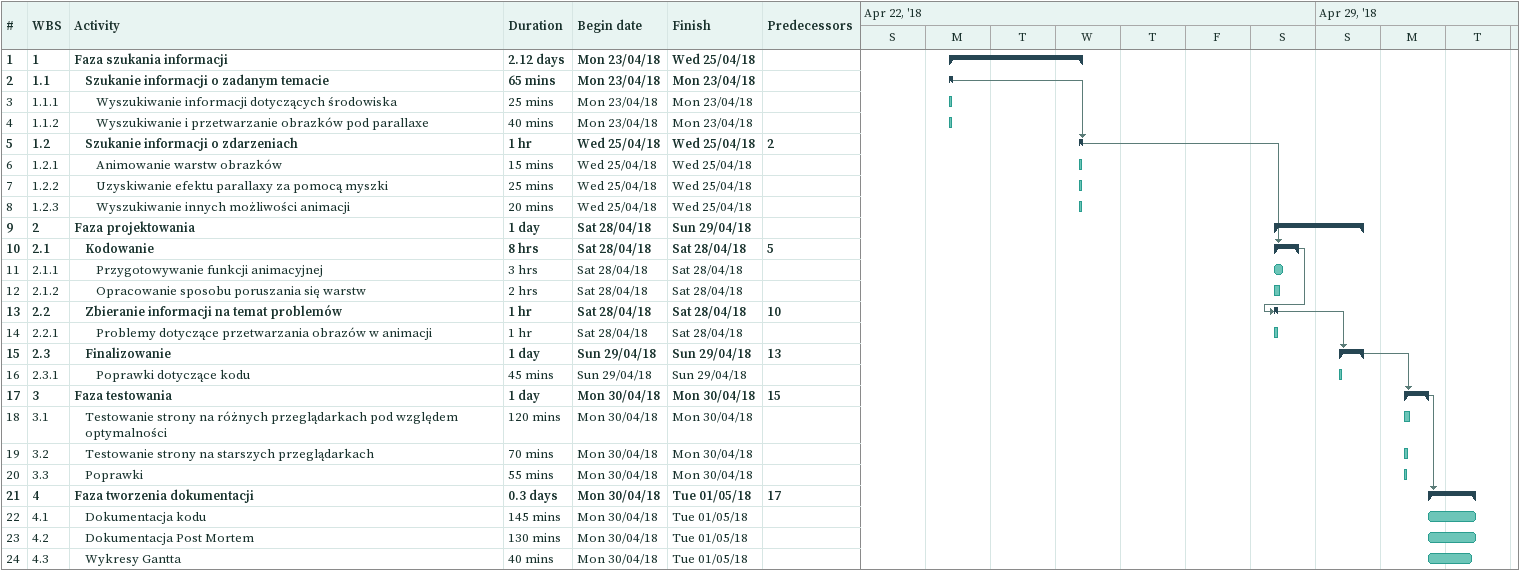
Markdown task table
| ID | WBS | Task | Duration | Start | Finish | Predecessors |
|---|---|---|---|---|---|---|
| 1 | 1 | **Faza szukania informacji** | 2.12d | 2018-04-23 | 2018-04-25 |  |
| 2 | 1.1 | **Szukanie informacji o zadanym temacie** | 65min | 2018-04-23 | 2018-04-23 |  |
| 3 | 1.1.1 | Wyszukiwanie informacji dotyczących środowiska | 25min | 2018-04-23 | 2018-04-23 |  |
| 4 | 1.1.2 | Wyszukiwanie i przetwarzanie obrazków pod parallaxe | 40min | 2018-04-23 | 2018-04-23 |  |
| 5 | 1.2 | **Szukanie informacji o zdarzeniach** | 1h | 2018-04-25 | 2018-04-25 | 2 |
| 6 | 1.2.1 | Animowanie warstw obrazków | 15min | 2018-04-25 | 2018-04-25 |  |
| 7 | 1.2.2 | Uzyskiwanie efektu parallaxy za pomocą myszki | 25min | 2018-04-25 | 2018-04-25 |  |
| 8 | 1.2.3 | Wyszukiwanie innych możliwości animacji | 20min | 2018-04-25 | 2018-04-25 |  |
| 9 | 2 | **Faza projektowania** | 1d | 2018-04-28 | 2018-04-29 |  |
| 10 | 2.1 | **Kodowanie** | 8h | 2018-04-28 | 2018-04-28 | 5 |
| 11 | 2.1.1 | Przygotowywanie funkcji animacyjnej | 3h | 2018-04-28 | 2018-04-28 |  |
| 12 | 2.1.2 | Opracowanie sposobu poruszania się warstw | 2h | 2018-04-28 | 2018-04-28 |  |
| 13 | 2.2 | **Zbieranie informacji na temat problemów** | 1h | 2018-04-28 | 2018-04-28 | 10 |
| 14 | 2.2.1 | Problemy dotyczące przetwarzania obrazów w animacji | 1h | 2018-04-28 | 2018-04-28 |  |
| 15 | 2.3 | **Finalizowanie** | 1d | 2018-04-29 | 2018-04-29 | 13 |
| 16 | 2.3.1 | Poprawki dotyczące kodu | 45min | 2018-04-29 | 2018-04-29 |  |
| 17 | 3 | **Faza testowania** | 1d | 2018-04-30 | 2018-04-30 | 15 |
| 18 | 3.1 | Testowanie strony na różnych przeglądarkach pod względem optymalności | 120min | 2018-04-30 | 2018-04-30 |  |
| 19 | 3.2 | Testowanie strony na starszych przeglądarkach | 70min | 2018-04-30 | 2018-04-30 |  |
| 20 | 3.3 | Poprawki | 55min | 2018-04-30 | 2018-04-30 |  |
| 21 | 4 | **Faza tworzenia dokumentacji** | 0.3d | 2018-04-30 | 2018-05-01 | 17 |
| 22 | 4.1 | Dokumentacja kodu | 145min | 2018-04-30 | 2018-05-01 |  |
| 23 | 4.2 | Dokumentacja Post Mortem | 130min | 2018-04-30 | 2018-05-01 |  |
| 24 | 4.3 | Wykresy Gantta | 40min | 2018-04-30 | 2018-05-01 |  |
